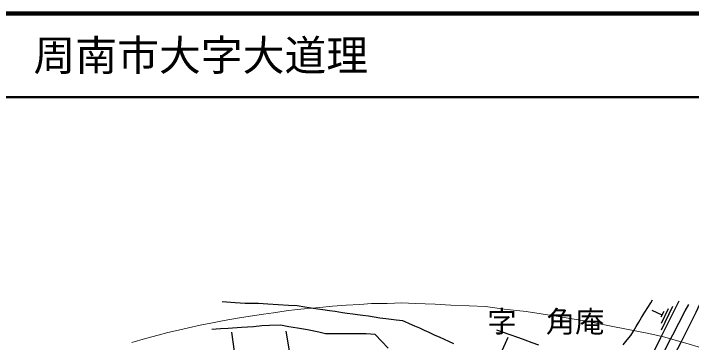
# Model space of a CAD drawing. Units: millimetres at full size, sheet at 1:1000; details may follow other scales. Extents: x 40000 to 680000, y 20000 to 380000.
# Drawn here: x 402646 to 483669, y 340653 to 380000 of the extents above; entities that cross this region are included whole.
import ezdxf
from ezdxf.enums import TextEntityAlignment as Align

# ---------------------------------------------------------------- set-up
doc = ezdxf.new("R2010")
doc.units = ezdxf.units.MM
doc.header["$LTSCALE"] = 1000
for name, color, linetype, lineweight in [('M-BGD', 7, 'Continuous', 25), ('M-STR-HTXT', 7, 'Continuous', 13), ('M-TTL', 2, 'Continuous', 140), ('M-TTL-LINE', 7, 'Continuous', 50)]:
    doc.layers.add(name, color=color, linetype=linetype, lineweight=lineweight)
doc.layers.add('M-BMK-HTXT', color=7, linetype='Continuous')
doc.layers.add('M-TTL-TXT', color=7, linetype='Continuous')
doc.styles.add('ＭＳ ゴシック', font='')
doc.styles.get('ＭＳ ゴシック').set_extended_font_data('MS Gothic')

msp = doc.modelspace()

# ---------------------------------------------------------------- linework, layer by layer
at = {"layer": 'M-BGD'}
for p, q in [((480155, 343905), (478991, 344478)), ((480056, 343703), (480400, 344410)), ((480079, 342148), (481464, 344999)), ((480089, 342970), (480938, 344718)), ((435965, 337820), (435219, 342011)), ((429046, 339572), (428716, 341874)), ((460924, 339412), (461748, 341285))]:
    msp.add_line(p, q, dxfattribs=at)
for points in [[(455268, 340500), (454691, 340757), (454154, 341001), (453633, 341226), (452976, 341532), (452320, 341830), (451766, 342083), (451186, 342346), (450589, 342607), (449970, 342871), (449472, 343122), (449173, 343251), (448389, 343302), (447795, 343384), (447122, 343474), (446425, 343559), (445747, 343668), (445079, 343779), (444376, 343881), (443758, 343963), (443180, 344037), (442536, 344128), (441974, 344213), (441094, 344345), (440396, 344444), (439617, 344556), (438994, 344646), (437443, 344893), (436540, 345027), (435523, 345069), (434272, 345149), (433021, 345235), (431914, 345299), (430345, 345331), (429119, 345398), (427595, 345506)], [(468495, 329646), (469780, 330366), (471221, 330939), (473447, 331802), (474958, 332467), (476864, 333313), (477353, 333817), (477888, 334785), (478641, 336166), (479478, 337637), (480401, 339522), (480974, 340684), (481462, 341551), (482145, 342949), (482904, 344451), (483361, 345194)], [(475505, 340381), (475989, 340979), (476442, 341490), (476739, 342003), (477048, 342553), (477375, 343093), (477700, 343620), (478111, 344289), (478454, 344831), (478800, 345402), (479021, 345771)], [(482173, 345609), (479980, 341195), (476176, 333587)], [(484842, 345619), (484174, 344224), (482384, 340645), (480751, 337519), (478093, 332906), (476861, 330677), (477291, 329814), (477624, 329180), (479089, 328821), (480532, 328499), (481764, 328210), (482997, 327946), (484496, 327600), (485602, 327380), (487038, 327053), (488408, 326776), (489560, 326531), (490699, 326261), (491898, 326031), (492889, 325845), (493325, 325730)], [(447435, 339981), (446647, 340768), (445885, 341598), (444771, 341675), (443620, 341685), (439918, 341685), (439114, 341879), (437772, 342148), (436576, 342347), (435532, 342533), (434542, 342718), (433240, 342697), (432326, 342642), (431328, 342532), (429878, 342443), (428296, 342333), (427364, 342266), (426345, 342186)], [(460383, 342165), (461826, 341657), (462994, 341243), (463746, 340956), (464580, 340663), (465387, 340366)]]:
    msp.add_lwpolyline(points, dxfattribs=at)
at = {"layer": 'M-STR-HTXT'}
for points in [[(416774, 340632), (418408, 341137), (419933, 341528), (421099, 341826), (422370, 342119), (423547, 342401), (424932, 342711), (426212, 342971), (427808, 343270), (429420, 343552), (430933, 343812), (432526, 344035), (433703, 344214), (435212, 344420), (436546, 344578), (439222, 344854), (440764, 344979), (442381, 345115), (444021, 345206), (445422, 345301), (447288, 345332), (449035, 345387), (450644, 345310), (453053, 345238), (454898, 345106)], [(454898, 345106), (457103, 345042), (459056, 344937), (461281, 344640), (463915, 344373), (467493, 343811), (471071, 343180), (474275, 342573), (478565, 341724)], [(478565, 341724), (480336, 341323), (482708, 340665), (485163, 339930)]]:
    msp.add_lwpolyline(points, dxfattribs=at)
at = {"layer": 'M-TTL'}
msp.add_line((680000, 380000), (40000, 380000), dxfattribs=at)
at = {"layer": 'M-TTL-LINE'}
msp.add_line((40000, 370000), (680000, 370000), dxfattribs=at)

# ---------------------------------------------------------------- texts
at = {"layer": 'M-BMK-HTXT', "style": 'ＭＳ ゴシック'}
msp.add_text('字\u3000角庵', height=2566, dxfattribs=at).set_placement((466267, 343151), align=Align.MIDDLE_CENTER)
at = {"layer": 'M-TTL-TXT', "style": 'ＭＳ ゴシック'}
msp.add_text('周南市大字大道理', height=3666, dxfattribs=at).set_placement((405024, 375000), align=Align.MIDDLE_LEFT)

doc.saveas('drawing.dxf')
